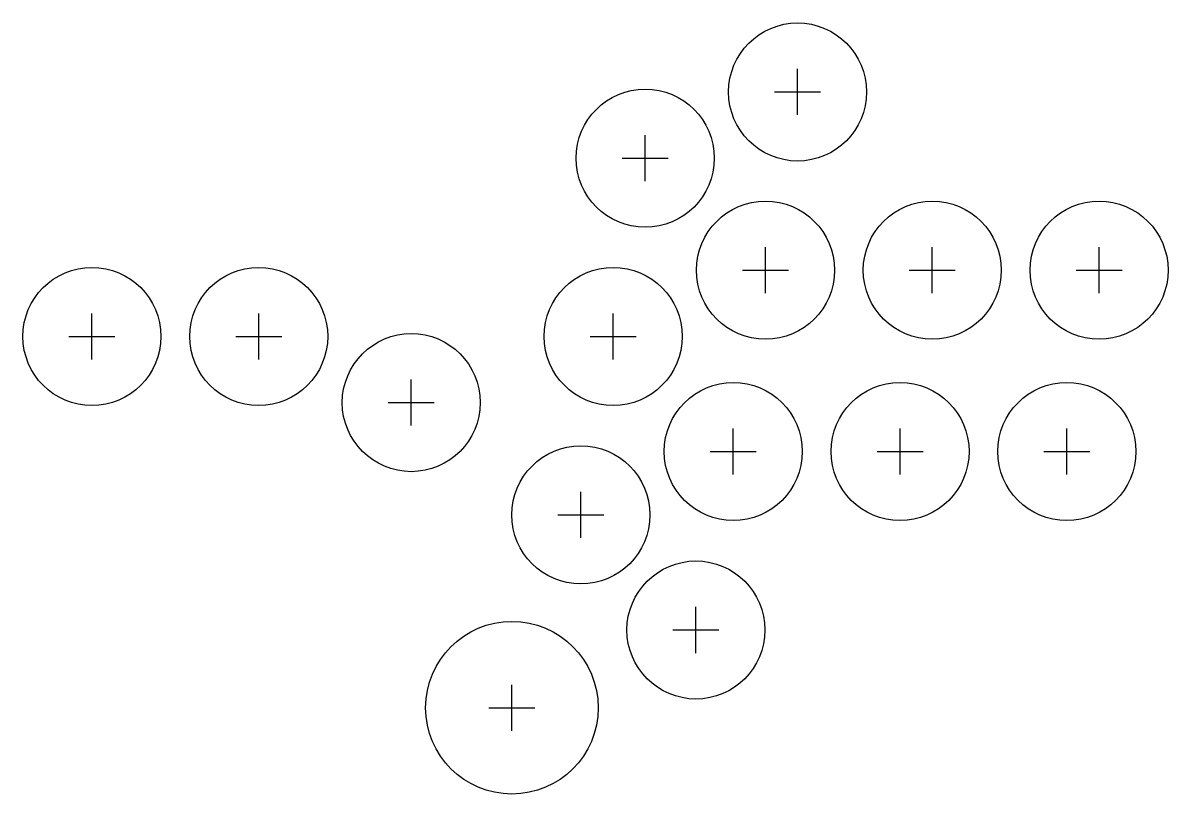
# Model space of a CAD drawing. Header units: millimetres. Extents: x -100 to 100, y -68 to 65.
import ezdxf

# ---------------------------------------------------------------- set-up
doc = ezdxf.new("R2010")
doc.units = ezdxf.units.MM
for name, color, linetype in [('BUTTONS_24', 1, 'Continuous'), ('BUTTONS_30', 5, 'Continuous'), ('REFERENCE', 8, 'Continuous')]:
    doc.layers.add(name, color=color, linetype=linetype)

msp = doc.modelspace()

# ---------------------------------------------------------------- linework, layer by layer
at = {"layer": 'BUTTONS_24'}
for centre in [(35.137, 53.499), (8.643, 41.998), (29.563, 22.525), (58.561, 22.525), (87.559, 22.525), (-87.559, 11.024), (-58.561, 11.024), (3.069, 11.024), (-32.032, -0.476), (23.954, -8.978), (52.952, -8.978), (81.95, -8.978), (-2.54, -19.985), (17.462, -39.987)]:
    msp.add_circle(centre, 12, dxfattribs=at)
at = {"layer": 'BUTTONS_30'}
msp.add_circle((-14.534, -53.499), 15, dxfattribs=at)
at = {"layer": 'REFERENCE'}
for p, q in [((35.137, 49.499), (35.137, 57.499)), ((31.137, 53.499), (39.137, 53.499)), ((8.643, 37.998), (8.643, 45.998)), ((4.643, 41.998), (12.643, 41.998)), ((29.563, 18.525), (29.563, 26.525)), ((58.561, 18.525), (58.561, 26.525)), ((87.559, 18.525), (87.559, 26.525)), ((25.563, 22.525), (33.563, 22.525)), ((54.561, 22.525), (62.561, 22.525)), ((83.559, 22.525), (91.559, 22.525)), ((-87.559, 7.024), (-87.559, 15.024)), ((-58.561, 7.024), (-58.561, 15.024)), ((3.069, 7.024), (3.069, 15.024)), ((-91.559, 11.024), (-83.559, 11.024)), ((-62.561, 11.024), (-54.561, 11.024)), ((-0.931, 11.024), (7.069, 11.024)), ((-32.032, -4.476), (-32.032, 3.524)), ((-36.032, -0.476), (-28.032, -0.476)), ((23.954, -12.978), (23.954, -4.978)), ((52.952, -12.978), (52.952, -4.978)), ((81.95, -12.978), (81.95, -4.978)), ((19.954, -8.978), (27.954, -8.978)), ((48.952, -8.978), (56.952, -8.978)), ((77.95, -8.978), (85.95, -8.978)), ((-2.54, -23.985), (-2.54, -15.985)), ((-6.54, -19.985), (1.46, -19.985)), ((17.462, -43.987), (17.462, -35.987)), ((13.462, -39.987), (21.462, -39.987)), ((-14.534, -57.499), (-14.534, -49.499)), ((-18.534, -53.499), (-10.534, -53.499))]:
    msp.add_line(p, q, dxfattribs=at)

doc.saveas('drawing.dxf')
